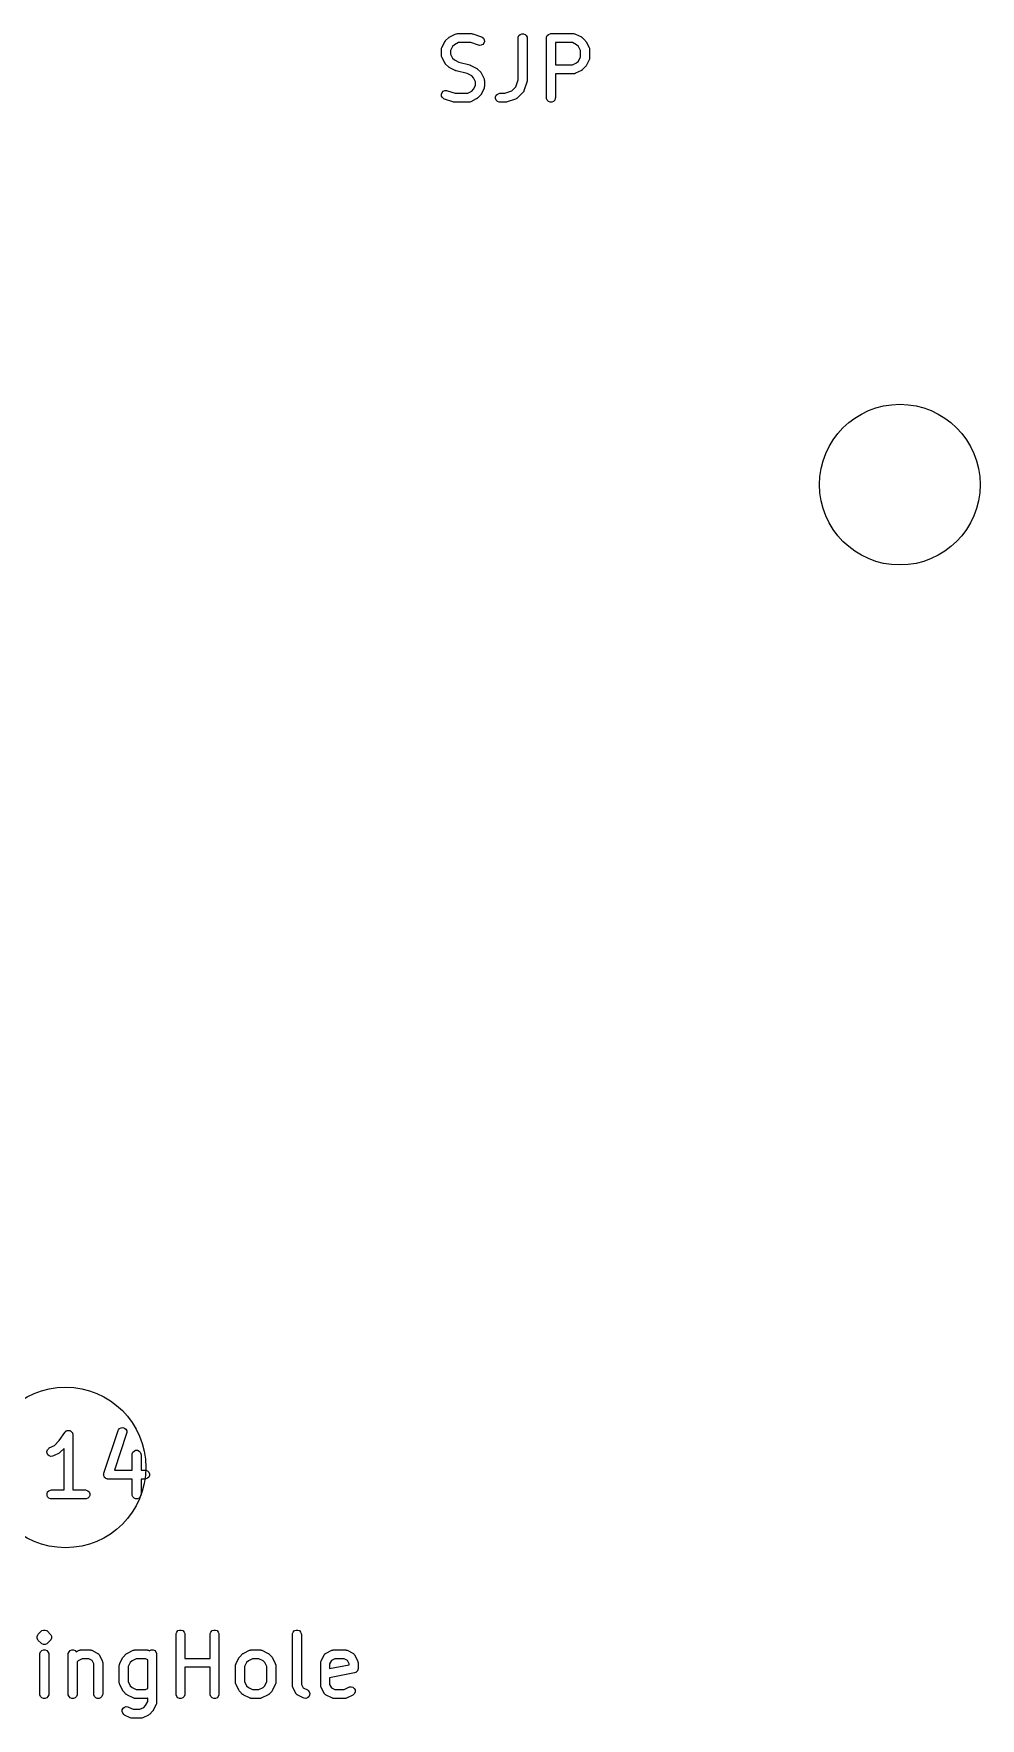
# Model space of a CAD drawing. Extents: x 0.58 to 7.69, y -5.21 to -0.56.
# Drawn here: x 1.632 to 2.258, y -5.205 to -4.092 of the extents above; entities that cross this region are included whole.
import ezdxf

# ---------------------------------------------------------------- set-up
doc = ezdxf.new("R2010")
doc.units = 0
doc.header["$MEASUREMENT"] = 0
doc.layers.add('BLACK', color=7, linetype='CONTINUOUS')

msp = doc.modelspace()

# ---------------------------------------------------------------- linework, layer by layer
at = {"layer": 'BLACK', "linetype": 'CONTINUOUS'}
for p, q in [((1.9022, -4.1009), (1.9041, -4.0971)), ((1.9041, -4.0971), (1.9042, -4.0969)), ((1.9042, -4.0969), (1.9043, -4.0968)), ((1.9043, -4.0967), (1.9044, -4.0966)), ((1.9043, -4.0968), (1.9043, -4.0967)), ((1.9044, -4.0966), (1.9045, -4.0966)), ((1.9045, -4.0966), (1.9046, -4.0963)), ((1.9046, -4.0963), (1.9065, -4.0945)), ((1.9065, -4.0945), (1.9067, -4.0943)), ((1.9067, -4.0943), (1.9068, -4.0942)), ((1.9068, -4.0942), (1.9069, -4.0942)), ((1.9069, -4.0942), (1.907, -4.0941)), ((1.907, -4.0941), (1.9073, -4.0939)), ((1.907, -4.0941), (1.907, -4.0941)), ((1.9073, -4.0939), (1.911, -4.092)), ((1.9131, -4.0976), (1.9104, -4.099)), ((1.911, -4.092), (1.9116, -4.0918)), ((1.9116, -4.0918), (1.9117, -4.0918)), ((1.9117, -4.0918), (1.9118, -4.0918)), ((1.9118, -4.0918), (1.9124, -4.0917)), ((1.9124, -4.0917), (1.9217, -4.0917)), ((1.9212, -4.0976), (1.9131, -4.0976)), ((1.9264, -4.0994), (1.9212, -4.0976)), ((1.9217, -4.0917), (1.922, -4.0918)), ((1.922, -4.0918), (1.9221, -4.0917)), ((1.9221, -4.0917), (1.9222, -4.0918)), ((1.9222, -4.0918), (1.9223, -4.0918)), ((1.9223, -4.0918), (1.9224, -4.0918)), ((1.9224, -4.0918), (1.9227, -4.0919)), ((1.9227, -4.0919), (1.9283, -4.0938)), ((1.9283, -4.0938), (1.9288, -4.094)), ((1.9288, -4.094), (1.9297, -4.0947)), ((1.9297, -4.0947), (1.9302, -4.0958)), ((1.9303, -4.0969), (1.9299, -4.098)), ((1.9302, -4.0958), (1.9303, -4.0969)), ((1.9525, -4.0947), (1.9526, -4.0941)), ((1.9525, -4.1223), (1.9525, -4.0947)), ((1.9526, -4.0941), (1.953, -4.093)), ((1.953, -4.093), (1.9538, -4.0922)), ((1.9538, -4.0922), (1.9549, -4.0918)), ((1.9549, -4.0918), (1.9561, -4.0918)), ((1.9561, -4.0918), (1.9571, -4.0922)), ((1.9571, -4.0922), (1.9579, -4.093)), ((1.9579, -4.093), (1.9584, -4.0941)), ((1.9584, -4.0941), (1.9584, -4.0947)), ((1.9584, -4.0947), (1.9584, -4.1228)), ((1.9713, -4.0941), (1.9718, -4.093)), ((1.9713, -4.0947), (1.9713, -4.0941)), ((1.9713, -4.134), (1.9713, -4.0947)), ((1.9718, -4.093), (1.9726, -4.0922)), ((1.9726, -4.0922), (1.9736, -4.0918)), ((1.9736, -4.0918), (1.9742, -4.0917)), ((1.9742, -4.0917), (1.9892, -4.0917)), ((1.9885, -4.0976), (1.9772, -4.0976)), ((1.9772, -4.0976), (1.9772, -4.1123)), ((1.9912, -4.099), (1.9885, -4.0976)), ((1.9892, -4.0917), (1.9898, -4.0918)), ((1.9898, -4.0918), (1.9899, -4.0918)), ((1.9899, -4.0918), (1.99, -4.0918)), ((1.99, -4.0918), (1.9905, -4.092)), ((1.9905, -4.092), (1.9943, -4.0939)), ((1.9943, -4.0939), (1.9945, -4.0941)), ((1.9945, -4.0941), (1.9946, -4.0941)), ((1.9946, -4.0941), (1.9947, -4.0942)), ((1.9947, -4.0942), (1.9948, -4.0942)), ((1.9948, -4.0942), (1.9948, -4.0943)), ((1.9948, -4.0943), (1.9951, -4.0945)), ((1.9951, -4.0945), (1.9969, -4.0963)), ((1.9969, -4.0963), (1.9971, -4.0966)), ((1.9971, -4.0966), (1.9972, -4.0966)), ((1.9972, -4.0966), (1.9972, -4.0967)), ((1.9972, -4.0967), (1.9973, -4.0968)), ((1.9973, -4.0968), (1.9973, -4.0969)), ((1.9973, -4.0969), (1.9975, -4.0971)), ((1.9975, -4.0971), (1.9994, -4.1009)), ((1.9019, -4.1022), (1.902, -4.1016)), ((1.9019, -4.1059), (1.9019, -4.1022)), ((1.902, -4.1065), (1.9019, -4.1059)), ((1.902, -4.1014), (1.9022, -4.1009)), ((1.902, -4.1015), (1.902, -4.1014)), ((1.902, -4.1016), (1.902, -4.1015)), ((1.902, -4.1066), (1.902, -4.1065)), ((1.902, -4.1067), (1.902, -4.1066)), ((1.9022, -4.1072), (1.902, -4.1067)), ((1.9041, -4.111), (1.9022, -4.1072)), ((1.9092, -4.1002), (1.9078, -4.1029)), ((1.9078, -4.1029), (1.9078, -4.1052)), ((1.9078, -4.1052), (1.9092, -4.1079)), ((1.9104, -4.099), (1.9092, -4.1002)), ((1.9092, -4.1079), (1.9104, -4.1091)), ((1.927, -4.0995), (1.9264, -4.0994)), ((1.9281, -4.0994), (1.927, -4.0995)), ((1.9292, -4.0989), (1.9281, -4.0994)), ((1.9299, -4.098), (1.9292, -4.0989)), ((1.9924, -4.1002), (1.9912, -4.099)), ((1.9938, -4.1029), (1.9924, -4.1002)), ((1.9924, -4.1098), (1.9938, -4.1071)), ((1.9938, -4.1071), (1.9938, -4.1029)), ((1.9994, -4.1009), (1.9996, -4.1014)), ((1.9996, -4.1086), (1.9994, -4.1091)), ((1.9996, -4.1014), (1.9996, -4.1015)), ((1.9996, -4.1015), (1.9996, -4.1016)), ((1.9996, -4.1016), (1.9997, -4.1022)), ((1.9997, -4.1078), (1.9996, -4.1084)), ((1.9996, -4.1084), (1.9996, -4.1085)), ((1.9996, -4.1085), (1.9996, -4.1086)), ((1.9997, -4.1022), (1.9997, -4.1078)), ((1.9042, -4.1112), (1.9041, -4.111)), ((1.9043, -4.1113), (1.9042, -4.1112)), ((1.9043, -4.1114), (1.9043, -4.1113)), ((1.9044, -4.1115), (1.9043, -4.1114)), ((1.9045, -4.1115), (1.9044, -4.1115)), ((1.9046, -4.1118), (1.9045, -4.1115)), ((1.9065, -4.1136), (1.9046, -4.1118)), ((1.9067, -4.1138), (1.9065, -4.1136)), ((1.9068, -4.1139), (1.9067, -4.1138)), ((1.9069, -4.1139), (1.9068, -4.1139)), ((1.907, -4.114), (1.9069, -4.1139)), ((1.9073, -4.1142), (1.907, -4.114)), ((1.907, -4.114), (1.907, -4.114)), ((1.911, -4.1161), (1.9073, -4.1142)), ((1.9104, -4.1091), (1.9134, -4.1106)), ((1.9111, -4.1161), (1.911, -4.1161)), ((1.9113, -4.1162), (1.9111, -4.1161)), ((1.9111, -4.1161), (1.9111, -4.1161)), ((1.9116, -4.1163), (1.9113, -4.1162)), ((1.9188, -4.1181), (1.9116, -4.1163)), ((1.9116, -4.1163), (1.9116, -4.1163)), ((1.9116, -4.1163), (1.9116, -4.1163)), ((1.9134, -4.1106), (1.9206, -4.1124)), ((1.9219, -4.1196), (1.9188, -4.1181)), ((1.9206, -4.1124), (1.9206, -4.1125)), ((1.9206, -4.1125), (1.9206, -4.1125)), ((1.9206, -4.1125), (1.9209, -4.1125)), ((1.9209, -4.1125), (1.9211, -4.1126)), ((1.9211, -4.1126), (1.9211, -4.1126)), ((1.9211, -4.1126), (1.9212, -4.1127)), ((1.9212, -4.1127), (1.9249, -4.1145)), ((1.9231, -4.1208), (1.9219, -4.1196)), ((1.9249, -4.1145), (1.9252, -4.1147)), ((1.9252, -4.1147), (1.9252, -4.1147)), ((1.9252, -4.1147), (1.9253, -4.1148)), ((1.9253, -4.1148), (1.9254, -4.1148)), ((1.9254, -4.1148), (1.9255, -4.1149)), ((1.9255, -4.1149), (1.9257, -4.1151)), ((1.9257, -4.1151), (1.9276, -4.117)), ((1.9276, -4.117), (1.9278, -4.1172)), ((1.9278, -4.1172), (1.9278, -4.1172)), ((1.9278, -4.1172), (1.9279, -4.1173)), ((1.9279, -4.1173), (1.9279, -4.1174)), ((1.9279, -4.1174), (1.928, -4.1175)), ((1.928, -4.1175), (1.9281, -4.1177)), ((1.9281, -4.1177), (1.93, -4.1215)), ((1.9772, -4.1123), (1.9885, -4.1123)), ((1.9892, -4.1183), (1.9772, -4.1183)), ((1.9772, -4.1183), (1.9772, -4.134)), ((1.9885, -4.1123), (1.9912, -4.111)), ((1.9898, -4.1182), (1.9892, -4.1183)), ((1.9899, -4.1182), (1.9898, -4.1182)), ((1.99, -4.1181), (1.9899, -4.1182)), ((1.9905, -4.1179), (1.99, -4.1181)), ((1.9943, -4.1161), (1.9905, -4.1179)), ((1.9912, -4.111), (1.9924, -4.1098)), ((1.9945, -4.1159), (1.9943, -4.1161)), ((1.9946, -4.1159), (1.9945, -4.1159)), ((1.9947, -4.1158), (1.9946, -4.1159)), ((1.9948, -4.1158), (1.9947, -4.1158)), ((1.9951, -4.1155), (1.9948, -4.1157)), ((1.9948, -4.1157), (1.9948, -4.1158)), ((1.9969, -4.1136), (1.9951, -4.1155)), ((1.9971, -4.1134), (1.9969, -4.1136)), ((1.9972, -4.1134), (1.9971, -4.1134)), ((1.9973, -4.1132), (1.9972, -4.1133)), ((1.9972, -4.1133), (1.9972, -4.1134)), ((1.9975, -4.1129), (1.9973, -4.1131)), ((1.9973, -4.1131), (1.9973, -4.1132)), ((1.9994, -4.1091), (1.9975, -4.1129)), ((1.9019, -4.1318), (1.9023, -4.1307)), ((1.9023, -4.1307), (1.903, -4.1298)), ((1.903, -4.1298), (1.9041, -4.1293)), ((1.9041, -4.1293), (1.9052, -4.1292)), ((1.9052, -4.1292), (1.9058, -4.1294)), ((1.9058, -4.1294), (1.911, -4.1311)), ((1.911, -4.1311), (1.9192, -4.1311)), ((1.9192, -4.1311), (1.9219, -4.1297)), ((1.9219, -4.1297), (1.9231, -4.1285)), ((1.9244, -4.1235), (1.9231, -4.1208)), ((1.9231, -4.1285), (1.9244, -4.1259)), ((1.9244, -4.1259), (1.9244, -4.1235)), ((1.93, -4.1279), (1.9281, -4.1316)), ((1.93, -4.1215), (1.9302, -4.122)), ((1.9302, -4.1273), (1.93, -4.1279)), ((1.9302, -4.122), (1.9302, -4.1221)), ((1.9302, -4.1221), (1.9302, -4.1222)), ((1.9302, -4.1222), (1.9303, -4.1228)), ((1.9303, -4.1265), (1.9302, -4.1271)), ((1.9302, -4.1271), (1.9302, -4.1272)), ((1.9302, -4.1272), (1.9302, -4.1273)), ((1.9303, -4.1228), (1.9303, -4.1265)), ((1.9399, -4.1312), (1.9405, -4.1311)), ((1.9405, -4.1311), (1.9437, -4.1311)), ((1.9437, -4.1311), (1.9483, -4.1296)), ((1.9483, -4.1296), (1.951, -4.1268)), ((1.951, -4.1268), (1.9525, -4.1223)), ((1.9557, -4.1305), (1.9519, -4.1343)), ((1.9561, -4.1301), (1.9557, -4.1305)), ((1.9562, -4.1299), (1.9561, -4.13)), ((1.9561, -4.13), (1.9561, -4.1301)), ((1.9564, -4.1294), (1.9562, -4.1299)), ((1.9583, -4.1237), (1.9564, -4.1294)), ((1.9584, -4.1234), (1.9583, -4.1234)), ((1.9583, -4.1234), (1.9583, -4.1237)), ((1.9584, -4.1228), (1.9584, -4.1231)), ((1.9584, -4.1231), (1.9584, -4.1232)), ((1.9584, -4.1232), (1.9584, -4.1233)), ((1.9584, -4.1233), (1.9584, -4.1234)), ((1.902, -4.133), (1.9019, -4.1318)), ((1.9025, -4.134), (1.902, -4.133)), ((1.9034, -4.1347), (1.9025, -4.134)), ((1.9039, -4.135), (1.9034, -4.1347)), ((1.9095, -4.1368), (1.9039, -4.135)), ((1.9098, -4.1369), (1.9095, -4.1368)), ((1.9099, -4.1369), (1.9098, -4.1369)), ((1.91, -4.137), (1.9099, -4.1369)), ((1.9101, -4.137), (1.91, -4.137)), ((1.9102, -4.137), (1.9101, -4.137)), ((1.9105, -4.137), (1.9102, -4.137)), ((1.9199, -4.137), (1.9105, -4.137)), ((1.9204, -4.1369), (1.9199, -4.137)), ((1.9205, -4.1369), (1.9204, -4.1369)), ((1.9206, -4.1369), (1.9205, -4.1369)), ((1.9212, -4.1367), (1.9206, -4.1369)), ((1.9249, -4.1348), (1.9212, -4.1367)), ((1.9252, -4.1347), (1.9249, -4.1348)), ((1.9253, -4.1346), (1.9252, -4.1346)), ((1.9252, -4.1346), (1.9252, -4.1347)), ((1.9254, -4.1345), (1.9253, -4.1346)), ((1.9255, -4.1344), (1.9254, -4.1345)), ((1.9257, -4.1343), (1.9255, -4.1344)), ((1.9276, -4.1324), (1.9257, -4.1343)), ((1.9278, -4.1322), (1.9276, -4.1324)), ((1.9279, -4.132), (1.9278, -4.1321)), ((1.9278, -4.1321), (1.9278, -4.1322)), ((1.928, -4.1319), (1.9279, -4.1319)), ((1.9279, -4.1319), (1.9279, -4.132)), ((1.9281, -4.1316), (1.928, -4.1319)), ((1.9376, -4.1335), (1.938, -4.1324)), ((1.9376, -4.1346), (1.9376, -4.1335)), ((1.938, -4.1357), (1.9376, -4.1346)), ((1.938, -4.1324), (1.9388, -4.1316)), ((1.9388, -4.1365), (1.938, -4.1357)), ((1.9388, -4.1316), (1.9399, -4.1312)), ((1.9399, -4.1369), (1.9388, -4.1365)), ((1.9405, -4.137), (1.9399, -4.1369)), ((1.9442, -4.137), (1.9405, -4.137)), ((1.9445, -4.137), (1.9442, -4.137)), ((1.9446, -4.137), (1.9445, -4.137)), ((1.9447, -4.137), (1.9446, -4.137)), ((1.9448, -4.1369), (1.9447, -4.137)), ((1.9449, -4.1369), (1.9448, -4.1369)), ((1.9452, -4.1368), (1.9449, -4.1369)), ((1.9508, -4.135), (1.9452, -4.1368)), ((1.9513, -4.1347), (1.9508, -4.135)), ((1.9514, -4.1347), (1.9513, -4.1347)), ((1.9515, -4.1346), (1.9514, -4.1347)), ((1.9519, -4.1343), (1.9515, -4.1346)), ((1.9713, -4.1346), (1.9713, -4.134)), ((1.9718, -4.1357), (1.9713, -4.1346)), ((1.9726, -4.1365), (1.9718, -4.1357)), ((1.9736, -4.1369), (1.9726, -4.1365)), ((1.9748, -4.1369), (1.9736, -4.1369)), ((1.9759, -4.1365), (1.9748, -4.1369)), ((1.9767, -4.1357), (1.9759, -4.1365)), ((1.9771, -4.1346), (1.9767, -4.1357)), ((1.9772, -4.134), (1.9771, -4.1346)), ((1.6462, -5.0249), (1.6494, -5.0216)), ((1.6494, -5.0216), (1.653, -5.0163)), ((1.653, -5.0163), (1.6533, -5.0158)), ((1.653, -5.0163), (1.653, -5.0163)), ((1.653, -5.0163), (1.653, -5.0163)), ((1.653, -5.0163), (1.653, -5.0163)), ((1.6533, -5.0158), (1.6536, -5.0157)), ((1.6536, -5.0157), (1.6538, -5.0155)), ((1.6538, -5.0155), (1.654, -5.0153)), ((1.654, -5.0153), (1.6543, -5.0152)), ((1.6543, -5.0152), (1.6546, -5.0151)), ((1.6546, -5.0151), (1.6548, -5.015)), ((1.6548, -5.015), (1.6551, -5.015)), ((1.6551, -5.015), (1.6554, -5.015)), ((1.6554, -5.015), (1.6557, -5.015)), ((1.6557, -5.015), (1.656, -5.015)), ((1.656, -5.015), (1.6563, -5.0151)), ((1.6563, -5.0151), (1.6565, -5.0152)), ((1.6565, -5.0152), (1.6568, -5.0153)), ((1.6568, -5.0153), (1.6571, -5.0155)), ((1.6571, -5.0155), (1.6573, -5.0157)), ((1.6573, -5.0157), (1.6575, -5.0158)), ((1.6575, -5.0158), (1.6577, -5.0161)), ((1.6577, -5.0161), (1.6579, -5.0163)), ((1.6579, -5.0163), (1.658, -5.0165)), ((1.658, -5.0165), (1.6581, -5.0168)), ((1.6581, -5.0168), (1.6582, -5.0171)), ((1.6582, -5.0171), (1.6583, -5.0173)), ((1.6583, -5.0173), (1.6584, -5.0179)), ((1.6584, -5.0179), (1.6584, -5.0179)), ((1.6584, -5.0179), (1.6584, -5.0179)), ((1.6584, -5.0179), (1.6584, -5.0179)), ((1.6584, -5.0179), (1.6584, -5.0543)), ((1.6789, -5.0432), (1.6882, -5.0151)), ((1.6938, -5.017), (1.6858, -5.0412)), ((1.6882, -5.0151), (1.6885, -5.0146)), ((1.6885, -5.0146), (1.6892, -5.0137)), ((1.6892, -5.0137), (1.6903, -5.0132)), ((1.6903, -5.0132), (1.6914, -5.0131)), ((1.6914, -5.0131), (1.6925, -5.0135)), ((1.6925, -5.0135), (1.6934, -5.0142)), ((1.6934, -5.0142), (1.6939, -5.0153)), ((1.694, -5.0164), (1.6938, -5.017)), ((1.6939, -5.0153), (1.694, -5.0164)), ((1.6412, -5.0288), (1.6416, -5.0277)), ((1.6413, -5.0299), (1.6412, -5.0288)), ((1.6418, -5.031), (1.6413, -5.0299)), ((1.6416, -5.0277), (1.6424, -5.0268)), ((1.6427, -5.0317), (1.6418, -5.031)), ((1.6424, -5.0268), (1.6428, -5.0265)), ((1.6438, -5.0321), (1.6427, -5.0317)), ((1.6428, -5.0265), (1.6462, -5.0249)), ((1.6449, -5.032), (1.6438, -5.0321)), ((1.6455, -5.0318), (1.6449, -5.032)), ((1.6492, -5.0299), (1.6455, -5.0318)), ((1.6495, -5.0298), (1.6492, -5.0299)), ((1.6496, -5.0297), (1.6495, -5.0298)), ((1.6497, -5.0296), (1.6496, -5.0297)), ((1.6496, -5.0297), (1.6496, -5.0297)), ((1.6498, -5.0296), (1.6497, -5.0296)), ((1.65, -5.0294), (1.6498, -5.0296)), ((1.6525, -5.0269), (1.65, -5.0294)), ((1.6525, -5.0543), (1.6525, -5.0269)), ((1.6975, -5.0305), (1.698, -5.0294)), ((1.6975, -5.031), (1.6975, -5.0305)), ((1.6975, -5.0412), (1.6975, -5.031)), ((1.698, -5.0294), (1.6988, -5.0286)), ((1.6988, -5.0286), (1.6998, -5.0281)), ((1.6998, -5.0281), (1.701, -5.0281)), ((1.701, -5.0281), (1.7021, -5.0286)), ((1.7021, -5.0286), (1.7029, -5.0294)), ((1.7029, -5.0294), (1.7033, -5.0305)), ((1.7033, -5.0305), (1.7034, -5.031)), ((1.7034, -5.031), (1.7034, -5.0412)), ((1.6787, -5.0438), (1.6788, -5.0436)), ((1.6788, -5.0443), (1.6787, -5.0438)), ((1.6788, -5.0435), (1.6789, -5.0432)), ((1.6788, -5.0436), (1.6788, -5.0435)), ((1.6788, -5.0436), (1.6788, -5.0436)), ((1.6858, -5.0412), (1.6975, -5.0412)), ((1.7034, -5.0412), (1.706, -5.0412)), ((1.706, -5.0412), (1.7066, -5.0413)), ((1.7066, -5.0413), (1.7077, -5.0417)), ((1.7077, -5.0417), (1.7085, -5.0425)), ((1.7085, -5.0425), (1.7089, -5.0436)), ((1.7089, -5.0436), (1.7089, -5.0447)), ((1.6417, -5.0556), (1.6425, -5.0548)), ((1.6425, -5.0548), (1.6436, -5.0544)), ((1.6436, -5.0544), (1.6442, -5.0543)), ((1.6442, -5.0543), (1.6525, -5.0543)), ((1.6584, -5.0543), (1.6667, -5.0543)), ((1.6667, -5.0543), (1.6672, -5.0544)), ((1.6672, -5.0544), (1.6683, -5.0548)), ((1.6683, -5.0548), (1.6691, -5.0556)), ((1.6788, -5.0447), (1.6788, -5.0443)), ((1.6788, -5.0448), (1.6788, -5.0447)), ((1.6788, -5.0449), (1.6788, -5.0448)), ((1.679, -5.0454), (1.6788, -5.0449)), ((1.6792, -5.0458), (1.679, -5.0454)), ((1.6793, -5.0459), (1.6792, -5.0458)), ((1.6793, -5.046), (1.6793, -5.0459)), ((1.6797, -5.0463), (1.6793, -5.046)), ((1.68, -5.0466), (1.6797, -5.0463)), ((1.6801, -5.0466), (1.68, -5.0466)), ((1.6802, -5.0467), (1.6801, -5.0466)), ((1.6807, -5.0469), (1.6802, -5.0467)), ((1.6811, -5.047), (1.6807, -5.0469)), ((1.6812, -5.0471), (1.6811, -5.047)), ((1.6813, -5.0471), (1.6812, -5.0471)), ((1.6814, -5.0471), (1.6813, -5.0471)), ((1.6817, -5.0471), (1.6814, -5.0471)), ((1.6975, -5.0471), (1.6817, -5.0471)), ((1.6975, -5.0573), (1.6975, -5.0471)), ((1.706, -5.0471), (1.7034, -5.0471)), ((1.7034, -5.0471), (1.7034, -5.0573)), ((1.7066, -5.047), (1.706, -5.0471)), ((1.7077, -5.0466), (1.7066, -5.047)), ((1.7085, -5.0458), (1.7077, -5.0466)), ((1.7089, -5.0447), (1.7085, -5.0458)), ((1.6413, -5.0567), (1.6417, -5.0556)), ((1.6413, -5.0579), (1.6413, -5.0567)), ((1.6417, -5.0589), (1.6413, -5.0579)), ((1.6425, -5.0597), (1.6417, -5.0589)), ((1.6436, -5.0602), (1.6425, -5.0597)), ((1.6442, -5.0602), (1.6436, -5.0602)), ((1.6667, -5.0602), (1.6442, -5.0602)), ((1.6672, -5.0602), (1.6667, -5.0602)), ((1.6683, -5.0597), (1.6672, -5.0602)), ((1.6691, -5.0589), (1.6683, -5.0597)), ((1.6691, -5.0556), (1.6696, -5.0567)), ((1.6696, -5.0579), (1.6691, -5.0589)), ((1.6696, -5.0567), (1.6696, -5.0579)), ((1.6975, -5.0579), (1.6975, -5.0573)), ((1.698, -5.0589), (1.6975, -5.0579)), ((1.6988, -5.0597), (1.698, -5.0589)), ((1.6998, -5.0602), (1.6988, -5.0597)), ((1.701, -5.0602), (1.6998, -5.0602)), ((1.7021, -5.0597), (1.701, -5.0602)), ((1.7029, -5.0589), (1.7021, -5.0597)), ((1.7033, -5.0579), (1.7029, -5.0589)), ((1.7034, -5.0573), (1.7033, -5.0579)), ((1.6347, -5.1511), (1.6352, -5.15)), ((1.6347, -5.1522), (1.6347, -5.1511)), ((1.6352, -5.1533), (1.6347, -5.1522)), ((1.6352, -5.15), (1.6355, -5.1496)), ((1.6355, -5.1538), (1.6352, -5.1533)), ((1.6355, -5.1496), (1.6374, -5.1477)), ((1.6374, -5.1556), (1.6355, -5.1538)), ((1.6374, -5.1477), (1.6378, -5.1473)), ((1.6378, -5.1473), (1.6389, -5.1469)), ((1.6389, -5.1469), (1.6401, -5.1469)), ((1.6401, -5.1469), (1.6401, -5.1469)), ((1.6401, -5.1469), (1.641, -5.1473)), ((1.641, -5.1473), (1.6411, -5.1473)), ((1.6411, -5.1473), (1.6416, -5.1477)), ((1.6416, -5.1477), (1.6434, -5.1496)), ((1.6434, -5.1538), (1.6416, -5.1556)), ((1.6434, -5.1496), (1.6438, -5.15)), ((1.6438, -5.1533), (1.6434, -5.1538)), ((1.6438, -5.15), (1.6442, -5.151)), ((1.6443, -5.1522), (1.6438, -5.1533)), ((1.6442, -5.151), (1.6443, -5.1511)), ((1.6443, -5.1511), (1.6443, -5.1522)), ((1.7265, -5.1498), (1.7266, -5.1492)), ((1.7265, -5.1892), (1.7265, -5.1498)), ((1.7266, -5.1492), (1.727, -5.1482)), ((1.727, -5.1482), (1.7278, -5.1473)), ((1.7278, -5.1473), (1.7289, -5.1469)), ((1.7289, -5.1469), (1.73, -5.1469)), ((1.73, -5.1469), (1.7311, -5.1473)), ((1.7311, -5.1473), (1.7319, -5.1482)), ((1.7319, -5.1482), (1.7324, -5.1492)), ((1.7324, -5.1492), (1.7324, -5.1498)), ((1.7324, -5.1498), (1.7324, -5.1656)), ((1.749, -5.1498), (1.7491, -5.1492)), ((1.749, -5.1656), (1.749, -5.1498)), ((1.7491, -5.1492), (1.7495, -5.1482)), ((1.7495, -5.1482), (1.7503, -5.1473)), ((1.7503, -5.1473), (1.7514, -5.1469)), ((1.7514, -5.1469), (1.7525, -5.1469)), ((1.7525, -5.1469), (1.7536, -5.1473)), ((1.7536, -5.1473), (1.7544, -5.1482)), ((1.7544, -5.1482), (1.7549, -5.1492)), ((1.7549, -5.1492), (1.7549, -5.1498)), ((1.7549, -5.1498), (1.7549, -5.1892)), ((1.8034, -5.1492), (1.8039, -5.1482)), ((1.8034, -5.1498), (1.8034, -5.1492)), ((1.8034, -5.1835), (1.8034, -5.1498)), ((1.8039, -5.1482), (1.8047, -5.1473)), ((1.8047, -5.1473), (1.8058, -5.1469)), ((1.8058, -5.1469), (1.8069, -5.1469)), ((1.8069, -5.1469), (1.808, -5.1473)), ((1.808, -5.1473), (1.8088, -5.1482)), ((1.8088, -5.1482), (1.8092, -5.1492)), ((1.8092, -5.1492), (1.8093, -5.1498)), ((1.8093, -5.1498), (1.8093, -5.1828)), ((1.6365, -5.1629), (1.6366, -5.1623)), ((1.6365, -5.1892), (1.6365, -5.1629)), ((1.6366, -5.1623), (1.637, -5.1613)), ((1.637, -5.1613), (1.6378, -5.1605)), ((1.6378, -5.156), (1.6374, -5.1556)), ((1.6389, -5.1564), (1.6378, -5.156)), ((1.6378, -5.1605), (1.6389, -5.16)), ((1.6401, -5.1564), (1.6389, -5.1564)), ((1.6389, -5.1564), (1.6389, -5.1564)), ((1.6389, -5.16), (1.6401, -5.16)), ((1.6411, -5.156), (1.6401, -5.1564)), ((1.6401, -5.1564), (1.6401, -5.1564)), ((1.6401, -5.16), (1.6411, -5.1605)), ((1.6416, -5.1556), (1.6411, -5.156)), ((1.6411, -5.1605), (1.6419, -5.1613)), ((1.6419, -5.1613), (1.6424, -5.1623)), ((1.6424, -5.1623), (1.6424, -5.1629)), ((1.6424, -5.1629), (1.6424, -5.1892)), ((1.6553, -5.1623), (1.6558, -5.1613)), ((1.6553, -5.1629), (1.6553, -5.1623)), ((1.6553, -5.1892), (1.6553, -5.1629)), ((1.6558, -5.1613), (1.6566, -5.1605)), ((1.6566, -5.1605), (1.6577, -5.16)), ((1.6577, -5.16), (1.6588, -5.16)), ((1.6588, -5.16), (1.6599, -5.1605)), ((1.6599, -5.1605), (1.6606, -5.1612)), ((1.6606, -5.1612), (1.6625, -5.1603)), ((1.6646, -5.1659), (1.6619, -5.1672)), ((1.6625, -5.1603), (1.6631, -5.1601)), ((1.6631, -5.1601), (1.6632, -5.1601)), ((1.6632, -5.1601), (1.6633, -5.16)), ((1.6633, -5.16), (1.6639, -5.16)), ((1.6639, -5.16), (1.6695, -5.16)), ((1.6688, -5.1659), (1.6646, -5.1659)), ((1.671, -5.167), (1.6688, -5.1659)), ((1.6695, -5.16), (1.6701, -5.16)), ((1.6701, -5.16), (1.6702, -5.1601)), ((1.6702, -5.1601), (1.6703, -5.1601)), ((1.6703, -5.1601), (1.6708, -5.1603)), ((1.6708, -5.1603), (1.6745, -5.1622)), ((1.6745, -5.1622), (1.6746, -5.1622)), ((1.6746, -5.1622), (1.6747, -5.1622)), ((1.6747, -5.1622), (1.6747, -5.1623)), ((1.6747, -5.1623), (1.675, -5.1625)), ((1.675, -5.1625), (1.6753, -5.1627)), ((1.6753, -5.1627), (1.6756, -5.163)), ((1.6756, -5.163), (1.6757, -5.1633)), ((1.6757, -5.1633), (1.6758, -5.1633)), ((1.6758, -5.1633), (1.6758, -5.1634)), ((1.6758, -5.1634), (1.6759, -5.1635)), ((1.6759, -5.1635), (1.6777, -5.1672)), ((1.6893, -5.1691), (1.6912, -5.1653)), ((1.6912, -5.1653), (1.6914, -5.1651)), ((1.6914, -5.165), (1.6915, -5.1649)), ((1.6914, -5.1651), (1.6914, -5.165)), ((1.6915, -5.1649), (1.6916, -5.1648)), ((1.6915, -5.1649), (1.6915, -5.1649)), ((1.6916, -5.1648), (1.6918, -5.1646)), ((1.6918, -5.1646), (1.6936, -5.1627)), ((1.6936, -5.1627), (1.6939, -5.1625)), ((1.6939, -5.1625), (1.694, -5.1624)), ((1.6939, -5.1625), (1.6939, -5.1625)), ((1.694, -5.1624), (1.6941, -5.1623)), ((1.6941, -5.1623), (1.6942, -5.1623)), ((1.6942, -5.1623), (1.6944, -5.1622)), ((1.6944, -5.1622), (1.6982, -5.1603)), ((1.7002, -5.1659), (1.6975, -5.1672)), ((1.6982, -5.1603), (1.6987, -5.1601)), ((1.6987, -5.1601), (1.6988, -5.1601)), ((1.6988, -5.1601), (1.6989, -5.16)), ((1.6989, -5.16), (1.6995, -5.16)), ((1.6995, -5.16), (1.707, -5.16)), ((1.7063, -5.1659), (1.7002, -5.1659)), ((1.7078, -5.1666), (1.7063, -5.1659)), ((1.707, -5.16), (1.7076, -5.16)), ((1.7076, -5.16), (1.7076, -5.1601)), ((1.7076, -5.1601), (1.7078, -5.1601)), ((1.7078, -5.1601), (1.7083, -5.1603)), ((1.7078, -5.1855), (1.7078, -5.1666)), ((1.7083, -5.1603), (1.7089, -5.1606)), ((1.7089, -5.1606), (1.7091, -5.1605)), ((1.7091, -5.1605), (1.7101, -5.16)), ((1.7101, -5.16), (1.7113, -5.16)), ((1.7113, -5.16), (1.7124, -5.1605)), ((1.7124, -5.1605), (1.7132, -5.1613)), ((1.7132, -5.1613), (1.7136, -5.1623)), ((1.7136, -5.1623), (1.7137, -5.1629)), ((1.7137, -5.1629), (1.7137, -5.1948)), ((1.7324, -5.1656), (1.749, -5.1656)), ((1.7662, -5.1691), (1.7681, -5.1653)), ((1.7681, -5.1653), (1.7682, -5.1651)), ((1.7682, -5.1651), (1.7683, -5.165)), ((1.7683, -5.165), (1.7683, -5.1649)), ((1.7683, -5.1649), (1.7684, -5.1649)), ((1.7684, -5.1648), (1.7686, -5.1646)), ((1.7684, -5.1649), (1.7684, -5.1648)), ((1.7686, -5.1646), (1.7705, -5.1627)), ((1.7705, -5.1627), (1.7707, -5.1625)), ((1.7707, -5.1625), (1.7708, -5.1625)), ((1.7708, -5.1625), (1.7709, -5.1624)), ((1.7709, -5.1624), (1.771, -5.1623)), ((1.771, -5.1623), (1.7713, -5.1622)), ((1.771, -5.1623), (1.771, -5.1623)), ((1.7713, -5.1622), (1.775, -5.1603)), ((1.777, -5.1659), (1.7743, -5.1672)), ((1.775, -5.1603), (1.7756, -5.1601)), ((1.7756, -5.1601), (1.7757, -5.1601)), ((1.7757, -5.1601), (1.7758, -5.16)), ((1.7758, -5.16), (1.7763, -5.16)), ((1.7763, -5.16), (1.782, -5.16)), ((1.7813, -5.1659), (1.777, -5.1659)), ((1.784, -5.1672), (1.7813, -5.1659)), ((1.782, -5.16), (1.7825, -5.16)), ((1.7825, -5.16), (1.7826, -5.1601)), ((1.7826, -5.1601), (1.7827, -5.1601)), ((1.7827, -5.1601), (1.7833, -5.1603)), ((1.7833, -5.1603), (1.787, -5.1622)), ((1.787, -5.1622), (1.7873, -5.1623)), ((1.7873, -5.1623), (1.7874, -5.1623)), ((1.7874, -5.1623), (1.7874, -5.1624)), ((1.7874, -5.1624), (1.7875, -5.1625)), ((1.7875, -5.1625), (1.7876, -5.1625)), ((1.7876, -5.1625), (1.7878, -5.1627)), ((1.7878, -5.1627), (1.7897, -5.1646)), ((1.7897, -5.1646), (1.7899, -5.1648)), ((1.7899, -5.1648), (1.7899, -5.1649)), ((1.7899, -5.1649), (1.79, -5.1649)), ((1.79, -5.1649), (1.79, -5.165)), ((1.79, -5.165), (1.7901, -5.1651)), ((1.7901, -5.1651), (1.7902, -5.1653)), ((1.7902, -5.1653), (1.7921, -5.1691)), ((1.8224, -5.1672), (1.8243, -5.1635)), ((1.8243, -5.1635), (1.8244, -5.1634)), ((1.8244, -5.1633), (1.8246, -5.163)), ((1.8244, -5.1634), (1.8244, -5.1633)), ((1.8244, -5.1633), (1.8244, -5.1633)), ((1.8246, -5.163), (1.8249, -5.1627)), ((1.8249, -5.1627), (1.8251, -5.1625)), ((1.8251, -5.1625), (1.8254, -5.1623)), ((1.8254, -5.1623), (1.8255, -5.1622)), ((1.8255, -5.1622), (1.8255, -5.1622)), ((1.8255, -5.1622), (1.8256, -5.1622)), ((1.8256, -5.1622), (1.8294, -5.1603)), ((1.8314, -5.1659), (1.8292, -5.167)), ((1.8294, -5.1603), (1.8299, -5.1601)), ((1.8299, -5.1601), (1.83, -5.1601)), ((1.83, -5.1601), (1.8301, -5.16)), ((1.8301, -5.16), (1.8307, -5.16)), ((1.8307, -5.16), (1.8382, -5.16)), ((1.8375, -5.1659), (1.8314, -5.1659)), ((1.8398, -5.167), (1.8375, -5.1659)), ((1.8382, -5.16), (1.8388, -5.16)), ((1.8388, -5.16), (1.8389, -5.1601)), ((1.8389, -5.1601), (1.839, -5.1601)), ((1.839, -5.1601), (1.8395, -5.1603)), ((1.8395, -5.1603), (1.8433, -5.1622)), ((1.8433, -5.1622), (1.8434, -5.1622)), ((1.8434, -5.1622), (1.8434, -5.1622)), ((1.8434, -5.1622), (1.8435, -5.1623)), ((1.8435, -5.1623), (1.8438, -5.1625)), ((1.8438, -5.1625), (1.844, -5.1627)), ((1.844, -5.1627), (1.8443, -5.163)), ((1.8443, -5.163), (1.8445, -5.1633)), ((1.8445, -5.1633), (1.8445, -5.1633)), ((1.8445, -5.1633), (1.8445, -5.1634)), ((1.8445, -5.1634), (1.8446, -5.1635)), ((1.8446, -5.1635), (1.8465, -5.1672)), ((1.6619, -5.1672), (1.6612, -5.1679)), ((1.6612, -5.1679), (1.6612, -5.1892)), ((1.6722, -5.1692), (1.671, -5.167)), ((1.6722, -5.1892), (1.6722, -5.1692)), ((1.6777, -5.1672), (1.678, -5.1678)), ((1.678, -5.1678), (1.678, -5.1679)), ((1.678, -5.1679), (1.678, -5.168)), ((1.678, -5.168), (1.6781, -5.1685)), ((1.6781, -5.1685), (1.6781, -5.1892)), ((1.689, -5.1704), (1.6891, -5.1698)), ((1.689, -5.1817), (1.689, -5.1704)), ((1.6891, -5.1696), (1.6893, -5.1691)), ((1.6891, -5.1697), (1.6891, -5.1696)), ((1.6891, -5.1698), (1.6891, -5.1697)), ((1.6963, -5.1684), (1.6949, -5.1711)), ((1.6949, -5.1711), (1.6949, -5.181)), ((1.6975, -5.1672), (1.6963, -5.1684)), ((1.749, -5.1715), (1.7324, -5.1715)), ((1.7324, -5.1715), (1.7324, -5.1892)), ((1.749, -5.1892), (1.749, -5.1715)), ((1.7659, -5.1698), (1.766, -5.1697)), ((1.7659, -5.1704), (1.7659, -5.1698)), ((1.7659, -5.1817), (1.7659, -5.1704)), ((1.766, -5.1696), (1.7662, -5.1691)), ((1.766, -5.1697), (1.766, -5.1696)), ((1.7731, -5.1684), (1.7718, -5.1711)), ((1.7718, -5.1711), (1.7718, -5.181)), ((1.7743, -5.1672), (1.7731, -5.1684)), ((1.7852, -5.1684), (1.784, -5.1672)), ((1.7865, -5.1711), (1.7852, -5.1684)), ((1.7865, -5.181), (1.7865, -5.1711)), ((1.7921, -5.1691), (1.7923, -5.1696)), ((1.7923, -5.1696), (1.7923, -5.1697)), ((1.7923, -5.1697), (1.7924, -5.1698)), ((1.7924, -5.1698), (1.7924, -5.1704)), ((1.7924, -5.1704), (1.7924, -5.1817)), ((1.8221, -5.1685), (1.8222, -5.168)), ((1.8221, -5.1835), (1.8221, -5.1685)), ((1.8222, -5.1678), (1.8224, -5.1672)), ((1.8222, -5.1679), (1.8222, -5.1678)), ((1.8222, -5.168), (1.8222, -5.1679)), ((1.8292, -5.167), (1.828, -5.1692)), ((1.828, -5.1692), (1.828, -5.1724)), ((1.828, -5.1724), (1.8409, -5.1699)), ((1.8444, -5.1752), (1.828, -5.1785)), ((1.8409, -5.1692), (1.8398, -5.167)), ((1.8409, -5.1699), (1.8409, -5.1692)), ((1.845, -5.175), (1.8444, -5.1752)), ((1.8452, -5.1749), (1.845, -5.175)), ((1.8455, -5.1747), (1.8452, -5.1749)), ((1.8457, -5.1745), (1.8455, -5.1747)), ((1.8459, -5.1744), (1.8457, -5.1745)), ((1.8461, -5.1741), (1.8459, -5.1744)), ((1.8463, -5.1739), (1.8461, -5.1741)), ((1.8464, -5.1737), (1.8463, -5.1739)), ((1.8466, -5.1734), (1.8464, -5.1737)), ((1.8465, -5.1672), (1.8467, -5.1678)), ((1.8467, -5.1729), (1.8466, -5.1731)), ((1.8466, -5.1731), (1.8466, -5.1734)), ((1.8467, -5.1678), (1.8467, -5.1679)), ((1.8467, -5.1679), (1.8467, -5.168)), ((1.8467, -5.168), (1.8468, -5.1685)), ((1.8468, -5.1723), (1.8467, -5.1729)), ((1.8468, -5.1685), (1.8468, -5.1723)), ((1.6891, -5.1822), (1.689, -5.1817)), ((1.6891, -5.1823), (1.6891, -5.1822)), ((1.6891, -5.1824), (1.6891, -5.1823)), ((1.6893, -5.183), (1.6891, -5.1824)), ((1.6912, -5.1867), (1.6893, -5.183)), ((1.6914, -5.187), (1.6912, -5.1867)), ((1.6914, -5.1871), (1.6914, -5.187)), ((1.6915, -5.1871), (1.6914, -5.1871)), ((1.6915, -5.1872), (1.6915, -5.1871)), ((1.6916, -5.1873), (1.6915, -5.1872)), ((1.6918, -5.1875), (1.6916, -5.1873)), ((1.6936, -5.1894), (1.6918, -5.1875)), ((1.6949, -5.181), (1.6963, -5.1837)), ((1.6963, -5.1837), (1.6975, -5.1849)), ((1.6975, -5.1849), (1.7002, -5.1862)), ((1.7002, -5.1862), (1.7063, -5.1862)), ((1.7063, -5.1862), (1.7078, -5.1855)), ((1.7659, -5.1822), (1.7659, -5.1817)), ((1.766, -5.1823), (1.7659, -5.1822)), ((1.766, -5.1824), (1.766, -5.1823)), ((1.7662, -5.183), (1.766, -5.1824)), ((1.7681, -5.1867), (1.7662, -5.183)), ((1.7682, -5.187), (1.7681, -5.1867)), ((1.7683, -5.1871), (1.7682, -5.187)), ((1.7684, -5.1872), (1.7683, -5.1871)), ((1.7683, -5.1871), (1.7683, -5.1871)), ((1.7684, -5.1873), (1.7684, -5.1872)), ((1.7686, -5.1875), (1.7684, -5.1873)), ((1.7705, -5.1894), (1.7686, -5.1875)), ((1.7718, -5.181), (1.7731, -5.1837)), ((1.7731, -5.1837), (1.7743, -5.1849)), ((1.7743, -5.1849), (1.777, -5.1862)), ((1.777, -5.1862), (1.7813, -5.1862)), ((1.7813, -5.1862), (1.784, -5.1849)), ((1.784, -5.1849), (1.7852, -5.1837)), ((1.7852, -5.1837), (1.7865, -5.181)), ((1.7897, -5.1875), (1.7878, -5.1894)), ((1.7899, -5.1873), (1.7897, -5.1875)), ((1.79, -5.1871), (1.7899, -5.1872)), ((1.7899, -5.1872), (1.7899, -5.1873)), ((1.7901, -5.187), (1.79, -5.1871)), ((1.79, -5.1871), (1.79, -5.1871)), ((1.7902, -5.1867), (1.7901, -5.187)), ((1.7921, -5.183), (1.7902, -5.1867)), ((1.7923, -5.1824), (1.7921, -5.183)), ((1.7924, -5.1822), (1.7923, -5.1823)), ((1.7923, -5.1823), (1.7923, -5.1824)), ((1.7924, -5.1817), (1.7924, -5.1822)), ((1.8034, -5.1841), (1.8034, -5.1835)), ((1.8035, -5.1842), (1.8034, -5.1841)), ((1.8035, -5.1843), (1.8035, -5.1842)), ((1.8037, -5.1849), (1.8035, -5.1843)), ((1.8056, -5.1886), (1.8037, -5.1849)), ((1.8056, -5.1887), (1.8056, -5.1886)), ((1.8056, -5.1888), (1.8056, -5.1887)), ((1.8057, -5.1888), (1.8056, -5.1888)), ((1.8059, -5.1891), (1.8057, -5.1888)), ((1.8093, -5.1828), (1.8104, -5.1851)), ((1.8104, -5.1851), (1.8133, -5.1865)), ((1.8133, -5.1865), (1.8138, -5.1868)), ((1.8138, -5.1868), (1.8145, -5.1877)), ((1.8145, -5.1877), (1.8149, -5.1888)), ((1.8149, -5.1888), (1.8148, -5.1899)), ((1.8222, -5.1841), (1.8221, -5.1835)), ((1.8222, -5.1842), (1.8222, -5.1841)), ((1.8222, -5.1843), (1.8222, -5.1842)), ((1.8224, -5.1849), (1.8222, -5.1843)), ((1.8243, -5.1886), (1.8224, -5.1849)), ((1.8244, -5.1887), (1.8243, -5.1886)), ((1.8244, -5.1888), (1.8244, -5.1887)), ((1.8246, -5.1891), (1.8244, -5.1888)), ((1.8244, -5.1888), (1.8244, -5.1888)), ((1.828, -5.1785), (1.828, -5.1828)), ((1.828, -5.1828), (1.8292, -5.1851)), ((1.8292, -5.1851), (1.8314, -5.1862)), ((1.8314, -5.1862), (1.8375, -5.1862)), ((1.8375, -5.1862), (1.8406, -5.1847)), ((1.8406, -5.1847), (1.8412, -5.1844)), ((1.8412, -5.1844), (1.8423, -5.1844)), ((1.8423, -5.1844), (1.8434, -5.1847)), ((1.8434, -5.1847), (1.8443, -5.1855)), ((1.8445, -5.1888), (1.8438, -5.1896)), ((1.8443, -5.1855), (1.8448, -5.1865)), ((1.8449, -5.1877), (1.8445, -5.1888)), ((1.8448, -5.1865), (1.8449, -5.1877)), ((1.6366, -5.1897), (1.6365, -5.1892)), ((1.637, -5.1908), (1.6366, -5.1897)), ((1.6378, -5.1916), (1.637, -5.1908)), ((1.6389, -5.1921), (1.6378, -5.1916)), ((1.6401, -5.1921), (1.6389, -5.1921)), ((1.6411, -5.1916), (1.6401, -5.1921)), ((1.6419, -5.1908), (1.6411, -5.1916)), ((1.6424, -5.1897), (1.6419, -5.1908)), ((1.6424, -5.1892), (1.6424, -5.1897)), ((1.6553, -5.1897), (1.6553, -5.1892)), ((1.6558, -5.1908), (1.6553, -5.1897)), ((1.6566, -5.1916), (1.6558, -5.1908)), ((1.6577, -5.1921), (1.6566, -5.1916)), ((1.6588, -5.1921), (1.6577, -5.1921)), ((1.6599, -5.1916), (1.6588, -5.1921)), ((1.6607, -5.1908), (1.6599, -5.1916)), ((1.6611, -5.1897), (1.6607, -5.1908)), ((1.6612, -5.1892), (1.6611, -5.1897)), ((1.6722, -5.1897), (1.6722, -5.1892)), ((1.6726, -5.1908), (1.6722, -5.1897)), ((1.6735, -5.1916), (1.6726, -5.1908)), ((1.6745, -5.1921), (1.6735, -5.1916)), ((1.6757, -5.1921), (1.6745, -5.1921)), ((1.6767, -5.1916), (1.6757, -5.1921)), ((1.6776, -5.1908), (1.6767, -5.1916)), ((1.678, -5.1897), (1.6776, -5.1908)), ((1.6781, -5.1892), (1.678, -5.1897)), ((1.6909, -5.2008), (1.691, -5.1996)), ((1.691, -5.1996), (1.6915, -5.1986)), ((1.6915, -5.1986), (1.6924, -5.1978)), ((1.6924, -5.1978), (1.6935, -5.1975)), ((1.6935, -5.1975), (1.6946, -5.1976)), ((1.6939, -5.1896), (1.6936, -5.1894)), ((1.694, -5.1897), (1.6939, -5.1896)), ((1.6939, -5.1896), (1.6939, -5.1896)), ((1.6941, -5.1897), (1.694, -5.1897)), ((1.6942, -5.1898), (1.6941, -5.1897)), ((1.6944, -5.1899), (1.6942, -5.1898)), ((1.6982, -5.1918), (1.6944, -5.1899)), ((1.6946, -5.1976), (1.6952, -5.1978)), ((1.6952, -5.1978), (1.6983, -5.1993)), ((1.6987, -5.192), (1.6982, -5.1918)), ((1.6983, -5.1993), (1.7025, -5.1993)), ((1.6988, -5.192), (1.6987, -5.192)), ((1.6989, -5.1921), (1.6988, -5.192)), ((1.6995, -5.1921), (1.6989, -5.1921)), ((1.707, -5.1921), (1.6995, -5.1921)), ((1.7025, -5.1993), (1.7052, -5.198)), ((1.7052, -5.198), (1.7064, -5.1968)), ((1.7064, -5.1968), (1.7078, -5.1941)), ((1.7076, -5.1921), (1.707, -5.1921)), ((1.7078, -5.192), (1.7076, -5.192)), ((1.7076, -5.192), (1.7076, -5.1921)), ((1.7078, -5.1941), (1.7078, -5.192)), ((1.7078, -5.192), (1.7078, -5.192)), ((1.7115, -5.1999), (1.7113, -5.2001)), ((1.7113, -5.2001), (1.7113, -5.2002)), ((1.7134, -5.1961), (1.7115, -5.1999)), ((1.7136, -5.1956), (1.7134, -5.1961)), ((1.7137, -5.1948), (1.7136, -5.1954)), ((1.7136, -5.1954), (1.7136, -5.1955)), ((1.7136, -5.1955), (1.7136, -5.1956)), ((1.7266, -5.1897), (1.7265, -5.1892)), ((1.727, -5.1908), (1.7266, -5.1897)), ((1.7278, -5.1916), (1.727, -5.1908)), ((1.7289, -5.1921), (1.7278, -5.1916)), ((1.73, -5.1921), (1.7289, -5.1921)), ((1.7311, -5.1916), (1.73, -5.1921)), ((1.7319, -5.1908), (1.7311, -5.1916)), ((1.7324, -5.1897), (1.7319, -5.1908)), ((1.7324, -5.1892), (1.7324, -5.1897)), ((1.7491, -5.1897), (1.749, -5.1892)), ((1.7495, -5.1908), (1.7491, -5.1897)), ((1.7503, -5.1916), (1.7495, -5.1908)), ((1.7514, -5.1921), (1.7503, -5.1916)), ((1.7525, -5.1921), (1.7514, -5.1921)), ((1.7536, -5.1916), (1.7525, -5.1921)), ((1.7544, -5.1908), (1.7536, -5.1916)), ((1.7549, -5.1897), (1.7544, -5.1908)), ((1.7549, -5.1892), (1.7549, -5.1897)), ((1.7707, -5.1896), (1.7705, -5.1894)), ((1.7708, -5.1896), (1.7707, -5.1896)), ((1.7709, -5.1897), (1.7708, -5.1896)), ((1.771, -5.1897), (1.7709, -5.1897)), ((1.771, -5.1898), (1.771, -5.1897)), ((1.7713, -5.1899), (1.771, -5.1898)), ((1.775, -5.1918), (1.7713, -5.1899)), ((1.7756, -5.192), (1.775, -5.1918)), ((1.7757, -5.192), (1.7756, -5.192)), ((1.7758, -5.1921), (1.7757, -5.192)), ((1.7763, -5.1921), (1.7758, -5.1921)), ((1.782, -5.1921), (1.7763, -5.1921)), ((1.7825, -5.1921), (1.782, -5.1921)), ((1.7826, -5.192), (1.7825, -5.1921)), ((1.7827, -5.192), (1.7826, -5.192)), ((1.7833, -5.1918), (1.7827, -5.192)), ((1.787, -5.1899), (1.7833, -5.1918)), ((1.7873, -5.1898), (1.787, -5.1899)), ((1.7874, -5.1897), (1.7873, -5.1898)), ((1.7875, -5.1896), (1.7874, -5.1897)), ((1.7874, -5.1897), (1.7874, -5.1897)), ((1.7876, -5.1896), (1.7875, -5.1896)), ((1.7878, -5.1894), (1.7876, -5.1896)), ((1.8062, -5.1893), (1.8059, -5.1891)), ((1.8064, -5.1896), (1.8062, -5.1893)), ((1.8067, -5.1898), (1.8064, -5.1896)), ((1.8067, -5.1899), (1.8067, -5.1898)), ((1.8068, -5.1899), (1.8067, -5.1899)), ((1.8069, -5.1899), (1.8068, -5.1899)), ((1.8106, -5.1918), (1.8069, -5.1899)), ((1.8112, -5.192), (1.8106, -5.1918)), ((1.8123, -5.1921), (1.8112, -5.192)), ((1.8134, -5.1917), (1.8123, -5.1921)), ((1.8143, -5.191), (1.8134, -5.1917)), ((1.8148, -5.1899), (1.8143, -5.191)), ((1.8249, -5.1893), (1.8246, -5.1891)), ((1.8251, -5.1896), (1.8249, -5.1893)), ((1.8254, -5.1898), (1.8251, -5.1896)), ((1.8255, -5.1899), (1.8254, -5.1898)), ((1.8256, -5.1899), (1.8255, -5.1899)), ((1.8255, -5.1899), (1.8255, -5.1899)), ((1.8294, -5.1918), (1.8256, -5.1899)), ((1.8299, -5.192), (1.8294, -5.1918)), ((1.83, -5.192), (1.8299, -5.192)), ((1.8301, -5.1921), (1.83, -5.192)), ((1.8307, -5.1921), (1.8301, -5.1921)), ((1.8382, -5.1921), (1.8307, -5.1921)), ((1.8388, -5.1921), (1.8382, -5.1921)), ((1.8389, -5.192), (1.8388, -5.1921)), ((1.839, -5.192), (1.8389, -5.192)), ((1.8395, -5.1918), (1.839, -5.192)), ((1.8433, -5.1899), (1.8395, -5.1918)), ((1.8438, -5.1896), (1.8433, -5.1899)), ((1.6913, -5.2019), (1.6909, -5.2008)), ((1.692, -5.2027), (1.6913, -5.2019)), ((1.6925, -5.2031), (1.692, -5.2027)), ((1.6963, -5.2049), (1.6925, -5.2031)), ((1.6968, -5.2051), (1.6963, -5.2049)), ((1.6969, -5.2051), (1.6968, -5.2051)), ((1.697, -5.2052), (1.6969, -5.2051)), ((1.6976, -5.2052), (1.697, -5.2052)), ((1.7032, -5.2052), (1.6976, -5.2052)), ((1.7038, -5.2052), (1.7032, -5.2052)), ((1.7039, -5.2051), (1.7038, -5.2052)), ((1.704, -5.2051), (1.7039, -5.2051)), ((1.7045, -5.2049), (1.704, -5.2051)), ((1.7083, -5.2031), (1.7045, -5.2049)), ((1.7085, -5.2029), (1.7083, -5.2031)), ((1.7086, -5.2029), (1.7085, -5.2029)), ((1.7087, -5.2028), (1.7086, -5.2029)), ((1.7088, -5.2027), (1.7087, -5.2028)), ((1.7091, -5.2025), (1.7088, -5.2027)), ((1.7088, -5.2027), (1.7088, -5.2027)), ((1.7109, -5.2006), (1.7091, -5.2025)), ((1.7111, -5.2004), (1.7109, -5.2006)), ((1.7112, -5.2004), (1.7111, -5.2004)), ((1.7113, -5.2002), (1.7112, -5.2003)), ((1.7112, -5.2003), (1.7112, -5.2004))]:
    msp.add_line(p, q, dxfattribs=at)
at = {"layer": 'BLACK'}
for centre in [(2.2047, -4.3898), (1.6535, -5.0394)]:
    msp.add_circle(centre, 0.0531, dxfattribs=at)

doc.saveas('drawing.dxf')
